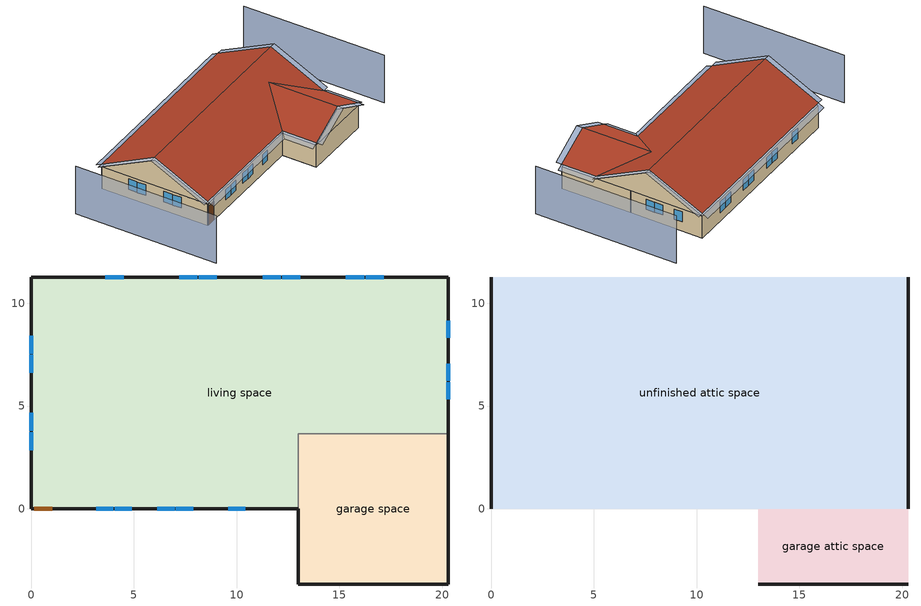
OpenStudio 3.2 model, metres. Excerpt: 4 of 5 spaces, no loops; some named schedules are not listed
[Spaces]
garage space
 floor foundation (FloorFndGrndUnfinSlab): 12.98,-3.66 12.98,3.66 20.3,3.66 20.3,-3.66 z0
 wall outside (WallExtUninsUnfin): 12.98,0 12.98,-3.66 20.3,-3.66 20.3,3.66 z0:2.44
 wall to living space (WallIntFinInsUnfin Reversed): 20.3,3.66 12.98,3.66 12.98,0 z0:2.44
living space
 floor foundation (FloorFndGrndFinSlab): 0,0 0,11.28 20.3,11.28 20.3,3.66 12.98,3.66 12.98,0 z0
 wall outside (WallExtInsFin): 20.3,3.66 20.3,11.28 0,11.28 0,0 0.13,0 1.05,0 12.98,0 z0:2.44
 window (WindowConstruction): 3.16,0 4,0 / 4.06,0 4.91,0 / 6.14,0 6.99,0 / 7.05,0 7.89,0 / 9.58,0 10.42,0 z1.01:2.13; 17.16,11.28 16.27,11.28 / 16.21,11.28 15.32,11.28 / 13.1,11.28 12.21,11.28 / 12.15,11.28 11.26,11.28 / 9.04,11.28 8.15,11.28 / 8.09,11.28 7.2,11.28 / 4.51,11.28 3.61,11.28 z0.94:2.13; 0,8.43 0,7.55 / 0,7.49 0,6.61 / 0,4.67 0,3.79 / 0,3.73 0,2.85 z0.96:2.13; 20.3,5.33 20.3,6.17 / 20.3,6.23 20.3,7.06 / 20.3,8.32 20.3,9.15 z1.02:2.13
 door (Door): 0.15,0 1.02,0 z0:2.13
unfinished attic space
 floor to garage space (FloorUnfinUninsUnfin): 20.3,3.66 20.3,0 12.98,0 12.98,3.66 z2.44
 floor to living space (FloorFinInsUnfinAttic): 20.3,11.28 20.3,3.66 12.98,3.66 12.98,0 0,0 0,11.28 z2.44
 wall outside (WallExtUninsUnfin): 0,5.64,5.26 0,11.28,2.44 0,0,2.44; 20.3,5.64,5.26 20.3,0,2.44 20.3,11.28,2.44
 roof outside (RoofUnfinInsExt): 0,5.64,5.56 20.3,5.64,5.56 20.3,11.28,2.74 0,11.28,2.74; 0,5.64,5.56 0,0,2.74 12.98,0,2.74 16.64,3.66,4.57 20.3,0,2.74 20.3,5.64,5.56
garage attic space
 floor to garage space (FloorUnfinUninsUnfin): 12.98,-3.66 12.98,0 20.3,0 20.3,-3.66 z2.44
 wall outside (WallExtUninsUnfin): 12.98,-3.66,2.44 20.3,-3.66,2.44 16.64,-3.66,4.27
 roof outside (RoofUnfinUninsExt 1): 12.98,0,2.74 12.98,-3.66,2.74 16.64,-3.66,4.57 16.64,3.66,4.57; 20.3,0,2.74 16.64,3.66,4.57 16.64,-3.66,4.57 20.3,-3.66,2.74
shading: -4.57,11.28 -4.57,-3.66 / 24.87,-3.66 24.87,11.28 z0:5.26; 20.3,6.23 20.3,7.06 / 20.3,5.33 20.3,6.17 / 20.3,8.32 20.3,9.15 z1.02:2.13; 9.58,0 10.42,0 / 3.16,0 4,0 / 7.05,0 7.89,0 / 4.06,0 4.91,0 / 6.14,0 6.99,0 z1.01:2.13; 12.15,11.28 11.26,11.28 / 16.21,11.28 15.32,11.28 / 17.16,11.28 16.27,11.28 / 9.04,11.28 8.15,11.28 / 8.09,11.28 7.2,11.28 / 4.51,11.28 3.61,11.28 / 13.1,11.28 12.21,11.28 z0.94:2.13; 0,7.49 0,6.61 / 0,3.73 0,2.85 / 0,4.67 0,3.79 / 0,8.43 0,7.55 z0.96:2.13; -0.61,5.64,5.56 -0.61,0,2.74 0,0,2.74 0,5.64,5.56; 0,-0.61,2.44 12.98,-0.61,2.44 12.98,0,2.74 0,0,2.74; 20.91,0,2.74 20.91,5.64,5.56 20.3,5.64,5.56 20.3,0,2.74; 20.91,-3.66,2.44 20.91,0,2.44 20.3,0,2.74 20.3,-3.66,2.74; 16.64,-4.27,4.57 20.3,-4.27,2.74 20.3,-3.66,2.74 16.64,-3.66,4.57; 12.37,0,2.44 12.37,-3.66,2.44 12.98,-3.66,2.74 12.98,0,2.74; 12.98,-4.27,2.74 16.64,-4.27,4.57 16.64,-3.66,4.57 12.98,-3.66,2.74; -0.61,11.28,2.74 -0.61,5.64,5.56 0,5.64,5.56 0,11.28,2.74; 20.91,5.64,5.56 20.91,11.28,2.74 20.3,11.28,2.74 20.3,5.64,5.56; 20.3,11.89,2.44 0,11.89,2.44 0,11.28,2.74 20.3,11.28,2.74
[Building]
Building 1: North Axis {deg}=90; Standards Number of Stories=1; Standards Number of Above Ground Stories=1; Standards Building Type=singlefamilydetached; Standards Number of Living Units=1
[Site]
Burlington International Ap_VT_USA: Latitude {deg}=44.47; Longitude {deg}=-73.15; Time Zone {hr}=-5; Elevation {m}=101; Terrain=Suburbs
[ClimateZones]
Climate Zone Institution Name 1=Building America; Climate Zone Document Year 1=0; Climate Zone Value 1=Cold
[Site:WaterMainsTemperature]
Calculation Method=Correlation; Annual Average Outdoor Air Temperature {C}=7.86614; Maximum Difference In Monthly Average Outdoor Air Temperatures {deltaC}=28.2745
[Site:GroundTemperature:Deep]
7.86614, 7.86614, 7.86614, 7.86614, 7.86614, 7.86614, 7.86614, 7.86614, 7.86614, 7.86614, 7.86614, 7.86614
[Material] Roughness=Rough
Name | Thickness {m} | Conductivity {W/m-K} | Density {kg/m3} | Specific Heat {J/kg-K} | Thermal Absorptance | Solar Absorptance | Visible Absorptance
Drywall 0.5 in. | 0.0127 | 0.160291 | 801 | 837.4 | 0.9 | 0.5 | 0.1
FloorUATrussandIns | 0.0889 | 0.0555643 | 50.7834 | 1165.1 | 0.9 | 0.5 | 0.9
FloorUAAdditionalCeilingIns | 0.266954 | 0.0531827 | 16.02 | 1046.75
Asphalt Shingles, Medium | 0.009525 | 0.162714 | 1121.4 | 1465.45 | 0.91 | 0.85 | 0.85
RoofSheathing | 0.01905 | 0.115458 | 512.64 | 1214.23 | 0.82 | 0.3 | 0.3
RoofUARoofIns | 0.18415 | 8.02398 | 37.0049 | 1207.88 | 0.91 | 0.85 | 0.91
RoofStudAndAirRoof | 0.0889 | 4.72679 | 37.0049 | 1207.88 | 0.91 | 0.85 | 0.91
Wood, Medium/Dark | 0.0254 | 0.102417 | 544.68 | 1172.36 | 0.92 | 0.75 | 0.75
WallSheathing | 0.0127 | 0.115458 | 512.64 | 1214.23 | 0.82 | 0.3 | 0.3
WallStudAndCavity | 0.0889 | 0.329206 | 129.063 | 1212.76 | 0.92 | 0.75 | 0.92
WallStudAndCavity 1 | 0.0889 | 0.346661 | 129.063 | 1212.76 | 0.82 | 0.3 | 0.82
WallStudAndCavity 2 | 0.0889 | 0.384544 | 83.0341 | 1211.67 | 0.92 | 0.75 | 0.92
WallStudAndCavity 3 | 0.0889 | 0.397942 | 83.0341 | 1211.67 | 0.82 | 0.3 | 0.3
res furniture material garage space | 0.1524 | 0.115458 | 640.8 | 1214.23 | 0.9 | 0.6 | 0.1
FootingMaterial; FootingMaterial 1 | 0.2032 | 1.803125 | 2242.8 | 837.4 | 0.9
Concrete 4.0 in. | 0.1016 | 1.803125 | 2242.8 | 837.4 | 0.9
Floor Covering | 0.0127 | 0.0433444 | 54.468 | 1339.84 | 0.9 | 0.9
FloorFinStudAndAirFloor | 0.1397 | 0.606274 | 67.691 | 1210.98 | 0.82 | 0.3 | 0.3
DoorMaterial | 0.04445 | 0.0612267 | 512.64 | 1214.23 | 0.82 | 0.3 | 0.3
[Construction]
FloorFinInsUnfinAttic: Drywall 0.5 in., FloorUATrussandIns, FloorUAAdditionalCeilingIns
RoofUnfinInsExt: Asphalt Shingles, Medium, RoofSheathing, RoofUARoofIns
RoofUnfinUninsExt 1: Asphalt Shingles, Medium, RoofSheathing, RoofStudAndAirRoof
WallExtInsFin: Wood, Medium/Dark, WallSheathing, WallStudAndCavity, Drywall 0.5 in.
WallIntFinInsUnfin Reversed: WallStudAndCavity 1, WallSheathing
WallExtUninsUnfin: Wood, Medium/Dark, WallSheathing, WallStudAndCavity 2
WallIntFinUninsFin: WallStudAndCavity 3, Drywall 0.5 in.
res furniture construction garage space; res furniture construction living space: res furniture material garage space
FootingConstruction: FootingMaterial
FloorFndGrndFinSlab: Concrete 4.0 in., Floor Covering
FootingConstruction 1: FootingMaterial 1
FloorFndGrndUnfinSlab: Concrete 4.0 in.
FloorUnfinUninsUnfin: FloorFinStudAndAirFloor, RoofSheathing
WindowConstruction: WindowMaterial
Door: DoorMaterial
[WindowMaterial:SimpleGlazingSystem]
WindowMaterial: U-Factor {W/m2-K}=4.76952; Solar Heat Gain Coefficient=0.63
[ThermalZone] Use Ideal Air Loads=No
living zone: Thermostat=living zone temperature setpoint
garage zone; unfinished attic zone: 
res ds res fur oil asys ret air zone: Volume {m3}=0.25
[Sizing:Zone] Zone Cooling Design Supply Air Temperature Input Method=SupplyAirTemperature; Zone Cooling Design Supply Air Temperature {C}=14; Zone Cooling Design Supply Air Temperature Difference {deltaC}=11.11; Zone Heating Design Supply Air Temperature Input Method=SupplyAirTemperature; Zone Heating Design Supply Air Temperature {C}=40; Zone Heating Design Supply Air Temperature Difference {deltaC}=11.11; Zone Cooling Design Supply Air Humidity Ratio {kg-H2O/kg-air}=0.0085; Zone Heating Design Supply Air Humidity Ratio {kg-H2O/kg-air}=0.008; Cooling Design Air Flow Method=DesignDay; Heating Design Air Flow Method=DesignDay; Account for Dedicated Outdoor Air System=No; Dedicated Outdoor Air System Control Strategy=NeutralSupplyAir; Dedicated Outdoor Air Low Setpoint Temperature for Design {C}=autosize; Dedicated Outdoor Air High Setpoint Temperature for Design {C}=autosize
garage zone; unfinished attic zone; res ds res fur oil asys ret air zone
[Space]
Name | Space Type | Thermal Zone | Building Unit
garage space | Space Type 1 | garage zone
living space | Space Type 2 | living zone | unit 1
unfinished attic space | Space Type 3 | unfinished attic zone
garage attic space | Space Type 4 | garage zone
res ds res fur oil asys ret air space |  | res ds res fur oil asys ret air zone
[SpaceType]
Name | Standards Space Type
Space Type 1 | garage
Space Type 2 | living
Space Type 3 | unfinished attic
Space Type 4 | garage attic
[BuildingUnit]
unit 1: Building Unit Type=Residential
[External:File]
schedules.csv: File=schedules.csv
[People:Definition]
res occupants|living space: Number of People Calculation Method=People; Number of People {people}=1; Fraction Radiant=0.319734; Sensible Heat Fraction=0.573; Carbon Dioxide Generation Rate {m3/s-W}=0; Enable ASHRAE 55 Comfort Warnings=No; Mean Radiant Temperature Calculation Type=ZoneAveraged
[People]
res occupants|living space: People Definition=res occupants|living space; Space or SpaceType=living space; Number of People Schedule=occupants; Activity Level Schedule=res occupants activity schedule; Multiplier=1
[InternalMass:Definition] Design Level Calculation Method=SurfaceArea
Name | Construction | Surface Area {m2}
living space Partition | WallIntFinUninsFin | 202.157
res furniture mass garage space | res furniture construction garage space | 5.35122
res furniture mass living space | res furniture construction living space | 80.8628
[InternalMass] Multiplier=1
Name | Internal Mass Definition | Space or SpaceType
living space Partition | living space Partition | living space
res furniture mass garage space | res furniture mass garage space | garage space
res furniture mass living space | res furniture mass living space | living space
[Foundation:Kiva] Wall Height Above Grade {m}=0.2032; Wall Depth Below Slab {m}=0.2032
Name | Footing Wall Construction
Foundation Kiva 1 | FootingConstruction
Foundation Kiva 2 | FootingConstruction 1
[Foundation:Kiva:Settings]
Soil Conductivity {W/m-K}=1.731; Soil Density {kg/m3}=1842.3; Soil Specific Heat {J/kg-K}=418.7; Ground Solar Absorptivity=0.9; Ground Thermal Absorptivity=0.9; Ground Surface Roughness {m}=0.03; Far-Field Width {m}=40; Deep-Ground Boundary Condition=ZeroFlux; Deep-Ground Depth {m}=40; Minimum Cell Dimension {m}=0.02; Maximum Cell Growth Coefficient=1.5; Simulation Timestep=Hourly
[SurfaceProperty:ExposedFoundationPerimeter] Exposed Perimeter Calculation Method=TotalExposedPerimeter
Name | Total Exposed Perimeter {m}
Surface 7 | 52.1792
Surface 1 | 18.288
[WaterUse:Equipment:Definition]
Name | Peak Flow Rate {m3/s} | Target Temperature Schedule
res shower | 0.000104443 | fixtures temperature schedule
res sink | 5.57625e-05 | fixtures temperature schedule
res bath | 0.000348299 | fixtures temperature schedule
res shower dist; res sink dist; res bath dist | 0 | fixtures temperature schedule
res cw | 5.40889e-06 | res cw temperature schedule
res dw | 1.12705e-05 | res dw temperature schedule
[WaterUse:Equipment] Space=living space
Name | Water Use Equipment Definition | Flow Rate Fraction Schedule
res shower | res shower | showers
res sink | res sink | sinks
res bath | res bath | baths
res shower dist | res shower dist | showers
res sink dist | res sink dist | sinks
res bath dist | res bath dist | baths
res cw | res cw | clothes_washer
res dw | res dw | dishwasher
[OtherEquipment:Definition] Design Level Calculation Method=EquipmentLevel
Name | Design Level {W} | Fraction Latent | Fraction Radiant | Fraction Lost
res shower | 3002.61 | 0.486891 | 0 | 0
res sink | 559.57 | 0.311263 | 0 | 0
res bath | 5132.09 | 0 | 0 | 0
res hot water distribution | 4121.26 | 0 | 0 | 0
res ds res fur oil asys SupSLkToLvEq; res ds res fur oil asys SupLatLkToLvEq; res ds res fur oil asys SupDCnToLvEq; res ds res fur oil asys SupDCnToAhEq; res ds res fur oil asys RetDCnToPlEq; res ds res fur oil asys RetDCnToAhEquip; res ds res fur oil asys SupSLkToAhEq; res ds res fur oil asys SupLatLkToAhEq; res ds res fur oil asys RetSLkEq; res ds res fur oil asys RetLatLkEq | 0
[OtherEquipment]
Name | Other Equipment Definition | Space or SpaceType | Schedule | Fuel Type
res shower | res shower | living space | showers
res sink | res sink | living space | sinks
res bath | res bath | living space | baths
res hot water distribution | res hot water distribution | living space | showers
res ds res fur oil asys SupSLkToLvEq | res ds res fur oil asys SupSLkToLvEq | living space | Always On Discrete | None
res ds res fur oil asys SupLatLkToLvEq | res ds res fur oil asys SupLatLkToLvEq | living space | Always On Discrete | None
res ds res fur oil asys SupDCnToLvEq | res ds res fur oil asys SupDCnToLvEq | living space | Always On Discrete | None
res ds res fur oil asys SupDCnToAhEq | res ds res fur oil asys SupDCnToAhEq | unfinished attic space | Always On Discrete | None
res ds res fur oil asys RetDCnToPlEq | res ds res fur oil asys RetDCnToPlEq | res ds res fur oil asys ret air space | Always On Discrete | None
res ds res fur oil asys RetDCnToAhEquip | res ds res fur oil asys RetDCnToAhEquip | unfinished attic space | Always On Discrete | None
res ds res fur oil asys SupSLkToAhEq | res ds res fur oil asys SupSLkToAhEq | unfinished attic space | Always On Discrete | None
res ds res fur oil asys SupLatLkToAhEq | res ds res fur oil asys SupLatLkToAhEq | unfinished attic space | Always On Discrete | None
res ds res fur oil asys RetSLkEq | res ds res fur oil asys RetSLkEq | res ds res fur oil asys ret air space | Always On Discrete | None
res ds res fur oil asys RetLatLkEq | res ds res fur oil asys RetLatLkEq | res ds res fur oil asys ret air space | Always On Discrete | None
[EnergyManagementSystem:Sensor]
Name | Output Variable or Output Meter Index Key | Output Variable or Output Meter
res_shower_vol | res shower | Water Use Equipment Hot Water Volume
res_shower_mixsp | fixtures temperature schedule | Schedule Value
res_nv_pb_s |  | Site Outdoor Air Barometric Pressure
res_af_vw_s |  | Site Wind Speed
res_nv_wt_s |  | Site Outdoor Air Humidity Ratio
res_nv_1_nva_s | res nv_1 avail schedule | Schedule Value
res_nv_1_sp_s | res nv_1 temp schedule | Schedule Value
res_ds_res_fur_oil_asys_ah_mfr_s | Node 18 | System Node Mass Flow Rate
res_ds_res_fur_oil_asys_ah_vfr_s | Node 18 | System Node Current Density Volume Flow Rate
res_ds_res_fur_oil_asys_ah_tt_s | Node 18 | System Node Temperature
res_ds_res_fur_oil_asys_ra_t_s | Node 21 | System Node Temperature
res_ds_res_fur_oil_asys_ah_wt_s | Node 18 | System Node Humidity Ratio
res_ds_res_fur_oil_asys_ra_w_s | Node 21 | System Node Humidity Ratio
res_ds_res_fur_oil_asys_ah_t_s | unfinished attic zone | Zone Air Temperature
res_ds_res_fur_oil_asys_ah_w_s | unfinished attic zone | Zone Mean Air Humidity Ratio
res_infil_1_range_sch_s | res mv_1 range exhaust schedule | Schedule Value
res_infil_1_bath_sch_s | res mv_1 bath exhaust schedule | Schedule Value
res_infil_1_dryer_sch_s | clothes_dryer_exhaust | Schedule Value
res_infil_1_wh_sch_s | Always On Discrete | Schedule Value
[EnergyManagementSystem:Program]
res_shower_sag: If res_shower_vol > 0; Set ShowerTime=SystemTimeStep; Else; Set ShowerTime=0; EndIf; If (res_shower_vol > 0) && (res_shower_mixsp > res_shower_tout); Set ShowerSag=SystemTimeStep; Set ShowerE=res_shower_vol*4141170*(res_shower_mixsp-res_shower_tout); Else; Set ShowerSag=0; Set ShowerE=0; EndIf
res_nv_1_program: Set Tdiff = res_af_1_tin_s-res_af_1_tt_s; Set dT = (@Abs Tdiff); Set pt = (@RhFnTdbWPb res_af_1_tt_s res_nv_wt_s res_nv_pb_s); Set NVA = 7557.685045529044; Set Cs = 8.963020389461627e-05; Set Cw = 6.158219665777789e-05; Set MNV = 2.7385536970751896; Set MHR = 0.0115; Set MRH = 0.7; Set temp1 = (res_nv_1_nva_s*NVA); Set SGNV = temp1*((((Cs*dT)+(Cw*(res_af_vw_s^2)))^0.5)/1000); If (res_nv_wt_s<MHR) && (pt<MRH) && (res_af_1_tin_s>res_nv_1_sp_s); Set temp2 = (res_af_1_tin_s-res_nv_1_sp_s); Set NVadj1 = temp2/(res_af_1_tin_s-res_af_1_tt_s); Set NVadj2 = (@Min NVadj1 1); Set NVadj3 = (@Max NVadj2 0); Set NVadj = SGNV*NVadj3; Set res_nv_1_flow_act = (@Min NVadj MNV); Else; Set res_nv_1_flow_act = 0; EndIf
res_ds_res_fur_oil_asys_program: Set res_ds_res_fur_oil_asys_AhMfr = res_ds_res_fur_oil_asys_ah_mfr_s; Set res_ds_res_fur_oil_asys_FanRtf = res_ds_res_fur_oil_asys_fan_rtf_s; Set res_ds_res_fur_oil_asys_AhVfr = res_ds_res_fur_oil_asys_ah_vfr_s; Set res_ds_res_fur_oil_asys_AhTt = res_ds_res_fur_oil_asys_ah_tt_s; Set res_ds_res_fur_oil_asys_AhWt = res_ds_res_fur_oil_asys_ah_wt_s; Set res_ds_res_fur_oil_asys_RaT = res_ds_res_fur_oil_asys_ra_t_s; Set res_ds_res_fur_oil_asys_RaW = res_ds_res_fur_oil_asys_ra_w_s; Set res_ds_res_fur_oil_asys_AhT = res_ds_res_fur_oil_asys_ah_t_s; Set res_ds_res_fur_oil_asys_AhW = res_ds_res_fur_oil_asys_ah_w_s; Run res_ds_res_fur_oil_asys_lk_subrout; Set res_ds_res_fur_oil_asys_SupSLkToLvEq_act = res_ds_res_fur_oil_asys_SupSLkToLv; Set res_ds_res_fur_oil_asys_SupLatLkToLvEq_act = res_ds_res_fur_oil_asys_SupLatLkToLv; Set res_ds_res_fur_oil_asys_SupDCnToLvEq_act = res_ds_res_fur_oil_asys_SupDCnToLv; Set res_ds_res_fur_oil_asys_SupDCnToAhEq_act = res_ds_res_fur_oil_asys_SupDCnToAh; Set res_ds_res_fur_oil_asys_SupSLkToAhEq_act = res_ds_res_fur_oil_asys_SupSLkToAh; Set res_ds_res_fur_oil_asys_SupLatLkToAhEq_act = res_ds_res_fur_oil_asys_SupLatLkToAh; Set res_ds_res_fur_oil_asys_RetSLkEq_act = res_ds_res_fur_oil_asys_RetSLk; Set res_ds_res_fur_oil_asys_RetLatLkEq_act = res_ds_res_fur_oil_asys_RetLatLk; Set res_ds_res_fur_oil_asys_RetDCnToPlEq_act = res_ds_res_fur_oil_asys_RetDCnToPl; Set res_ds_res_fur_oil_asys_RetDCnToAhEquip_act = res_ds_res_fur_oil_asys_RetDCnToAh; Set res_ds_res_fur_oil_asys_AhToLivMix_act = res_ds_res_fur_oil_asys_AhToLiv; Set res_ds_res_fur_oil_asys_LivToAhMix_act = res_ds_res_fur_oil_asys_LivToAh
res_infil_1_program: Set p_m = 0.14; Set p_s = 0.22; Set s_m = 270; Set s_s = 370; Set z_m = 9.99744; Set z_s = 2.4384; Set f_t = (((s_m/z_m)^p_m)*((z_s/s_s)^p_s)); Set Tdiff = res_af_1_tin_s-res_af_1_tt_s; Set dT = @Abs Tdiff; Set c = 0.2121; Set Cs = 0.0788; Set Cw = 0.1505; Set n = 0.65; Set sft = (f_t*0.7000000000000001); Set temp1 = ((c*Cw)*((sft*res_af_vw_s)^(2*n)))^2; Set Qn = (((c*Cs*(dT^n))^2)+temp1)^0.5; Set Tdiff = res_af_1_tin_s-res_af_1_tt_s; Set QWHV = res_infil_1_wh_sch_s*0.0; Set Qrange = res_infil_1_range_sch_s*0.0472; Set Qdryer = res_infil_1_dryer_sch_s*0.0472; Set Qbath = res_infil_1_bath_sch_s*0.0472; Set QductsOut = 0; Set QductsIn = 0; Set QductsOut = QductsOut+res_ds_res_fur_oil_asys_lk_ret_fan_equiv; Set QductsIn = QductsIn+res_ds_res_fur_oil_asys_lk_sup_fan_equiv; Set Qout = Qrange+Qbath+Qdryer+QductsOut; Set Qin = QWHV+QductsIn; Set faneff_wh = 1; Set res_infil_1_house_fan_act = (QWHV*300)/faneff_wh*0; Set faneff_sp = 0.4719474432000001; Set res_infil_1_range_fan_act = (Qrange*300)/faneff_sp; Set res_infil_1_bath_fan_act = (Qbath*300)/faneff_sp; Set Qfan = (@Max Qout Qin); If Qfan > 0; Set Qavg = ((Qout + Qin) / 2.0); If ((@Abs (Qout - Qavg)) / Qavg) <= 0.1; Set phi = 1; Else; Set phi = (Qn / (Qn + Qfan)); EndIf; Set Qinf_adj = phi * Qn; Else; Set Qinf_adj = Qn; EndIf; Set res_infil_1_flow_act = Qfan + Qinf_adj
[EnergyManagementSystem:ProgramCallingManager]
res shower sag: EndOfSystemTimestepAfterHVACReporting; res_shower_sag
res af_1 program calling manager: BeginTimestepBeforePredictor; res_infil_1_program; res_nv_1_program
res ds res fur oil asys program calling manager: EndOfSystemTimestepAfterHVACReporting; res_ds_res_fur_oil_asys_program
[EnergyManagementSystem:OutputVariable] Type of Data in Variable=Summed; Update Frequency=SystemTimestep; EMS Program or Subroutine=res_shower_sag
Name | EMS Variable | Units
Unmet Shower Energy|unit 1 | ShowerE | J
Unmet Shower Time|unit 1 | ShowerSag | hr
Shower Draw Time|unit 1 | ShowerTime | hr
[ThermostatSetpoint:DualSetpoint]
living zone temperature setpoint: Heating Setpoint Temperature Schedule=res heating setpoint; Cooling Setpoint Temperature Schedule=res cooling setpoint
[ElectricEquipment:Definition] Design Level Calculation Method=EquipmentLevel
Name | Design Level {W} | Fraction Latent | Fraction Radiant | Fraction Lost
res ceil fan | 12.442 | 0 | 0.558 | 0
res refrig | 65.0889 | 0 | 0 | 0
res cw | 397.975 | 0 | 0.48 | 0.2
res cd electric | 5161.4 | 0.05 | 0.09 | 0.8
res dw | 536.968 | 0.15 | 0.36 | 0.25
res range electric | 1540.38 | 0.3 | 0.24 | 0.3
res misc plug loads|living space | 832.116 | 0.021 | 0.558 | 0.049
res extra refrig | 71.6774 | 0 | 0 | 0
res infil_1 house fan; res infil_1 range fan; res infil_1 bath fan | 0 | 0 | 0 | 1
[ElectricEquipment]
Name | Electric Equipment Definition | Space or SpaceType | Schedule
res ceil fan | res ceil fan | living space | ceiling_fan
res refrig | res refrig | living space | res refrig schedule
res cw | res cw | living space | clothes_washer_power
res cd electric | res cd electric | living space | clothes_dryer
res dw | res dw | living space | dishwasher_power
res range electric | res range electric | living space | cooking_range
res misc plug loads|living space | res misc plug loads|living space | living space | plug_loads
res extra refrig | res extra refrig | garage space | res extra refrig schedule
res infil_1 house fan | res infil_1 house fan | living space | Always On Discrete
res infil_1 range fan | res infil_1 range fan | living space | Always On Discrete
res infil_1 bath fan | res infil_1 bath fan | living space | Always On Discrete
[Lights:Definition] Design Level Calculation Method=LightingLevel; Fraction Radiant=0.6; Fraction Visible=0.2; Return Air Fraction=0
Name | Lighting Level {W}
res lighting interior living space | 325.385
res lighting garage garage space | 6.1129
[Lights] Fraction Replaceable=1
Name | Lights Definition | Space or SpaceType | Schedule
res lighting interior living space | res lighting interior living space | living space | lighting_interior
res lighting garage garage space | res lighting garage garage space | garage space | lighting_garage
[Exterior:Lights:Definition]
res lighting exterior: Design Level {W}=12.7637
[Exterior:Lights]
res lighting exterior: Exterior Lights Definition=res lighting exterior; Schedule=lighting_exterior
[SpaceInfiltration:EffectiveLeakageArea] Schedule=Always On Discrete
Name | Space or SpaceType | Effective Air Leakage Area {cm2} | Stack Coefficient | Wind Coefficient
res infil|garage attic space | garage attic space | 680.033 | 0.000242002 | 5.99869e-05
res infil|garage space | garage space | 680.033 | 0.000242002 | 5.99869e-05
res infil|unfinished attic space | unfinished attic space | 7622.81 | 0.000217109 | 3.69117e-05
[SpaceInfiltration:DesignFlowRate] Space or SpaceType=living space; Schedule=Always On Discrete; Design Flow Rate Calculation Method=Flow/Space; Design Flow Rate {m3/s}=0
res nv_1 flow; res infil_1 flow
[EnergyManagementSystem:Actuator]
Name | Actuated Component | Actuated Component Type | Actuated Component Control Type
res_nv_1_flow_act | res nv_1 flow | Zone Infiltration | Air Exchange Flow Rate
res_ds_res_fur_oil_asys_SupSLkToLvEq_act | res ds res fur oil asys SupSLkToLvEq | OtherEquipment | Power Level
res_ds_res_fur_oil_asys_SupLatLkToLvEq_act | res ds res fur oil asys SupLatLkToLvEq | OtherEquipment | Power Level
res_ds_res_fur_oil_asys_SupDCnToLvEq_act | res ds res fur oil asys SupDCnToLvEq | OtherEquipment | Power Level
res_ds_res_fur_oil_asys_SupDCnToAhEq_act | res ds res fur oil asys SupDCnToAhEq | OtherEquipment | Power Level
res_ds_res_fur_oil_asys_RetDCnToPlEq_act | res ds res fur oil asys RetDCnToPlEq | OtherEquipment | Power Level
res_ds_res_fur_oil_asys_RetDCnToAhEquip_act | res ds res fur oil asys RetDCnToAhEquip | OtherEquipment | Power Level
res_ds_res_fur_oil_asys_SupSLkToAhEq_act | res ds res fur oil asys SupSLkToAhEq | OtherEquipment | Power Level
res_ds_res_fur_oil_asys_SupLatLkToAhEq_act | res ds res fur oil asys SupLatLkToAhEq | OtherEquipment | Power Level
res_ds_res_fur_oil_asys_RetSLkEq_act | res ds res fur oil asys RetSLkEq | OtherEquipment | Power Level
res_ds_res_fur_oil_asys_RetLatLkEq_act | res ds res fur oil asys RetLatLkEq | OtherEquipment | Power Level
res_ds_res_fur_oil_asys_AhToLivMix_act | res ds res fur oil asys AhToLivMix | ZoneMixing | Air Exchange Flow Rate
res_ds_res_fur_oil_asys_LivToAhMix_act | res ds res fur oil asys LivToAhMix | ZoneMixing | Air Exchange Flow Rate
res_infil_1_house_fan_act | res infil_1 house fan | ElectricEquipment | Electricity Rate
res_infil_1_range_fan_act | res infil_1 range fan | ElectricEquipment | Electricity Rate
res_infil_1_bath_fan_act | res infil_1 bath fan | ElectricEquipment | Electricity Rate
res_infil_1_flow_act | res infil_1 flow | Zone Infiltration | Air Exchange Flow Rate
[AirLoopHVAC:ReturnPlenum]
res fur oil asys return plenum: ThermalZone=res ds res fur oil asys ret air zone
[ZoneMixing] Schedule=Always On Continuous; Design Flow Rate Calculation Method=Flow/Zone; Design Flow Rate {m3/s}=0
Name | Zone | Source Zone
res ds res fur oil asys AhToLivMix | living zone | unfinished attic zone
res ds res fur oil asys LivToAhMix | unfinished attic zone | living zone
[EnergyManagementSystem:Subroutine]
res_ds_res_fur_oil_asys_lk_subrout: Set f_sup = 0.19990009990009988; Set f_ret = 0.10009990009990012; Set f_OA = 0.09980019980019976; Set oafrate = f_OA * res_ds_res_fur_oil_asys_AhVfr; Set suplkfrate = f_sup * res_ds_res_fur_oil_asys_AhVfr; Set retlkfrate = f_ret * res_ds_res_fur_oil_asys_AhVfr; Set res_ds_res_fur_oil_asys_AhToLiv = (@Abs (suplkfrate-retlkfrate-oafrate)); Set res_ds_res_fur_oil_asys_LivToAh = 0; Set res_ds_res_fur_oil_asys_lk_sup_fan_equiv = 0; Set res_ds_res_fur_oil_asys_lk_ret_fan_equiv = oafrate; If res_ds_res_fur_oil_asys_AhMfr>0; Set h_SA=(@HFnTdbW res_ds_res_fur_oil_asys_AhTt res_ds_res_fur_oil_asys_AhWt); Set h_AHZ=(@HFnTdbW res_ds_res_fur_oil_asys_AhT res_ds_res_fur_oil_asys_AhW); Set h_RA=(@HFnTdbW res_ds_res_fur_oil_asys_RaT res_ds_res_fur_oil_asys_RaW); Set h_fg=(@HfgAirFnWTdb res_ds_res_fur_oil_asys_AhWt res_ds_res_fur_oil_asys_AhTt); Set SALkQtot=f_sup*res_ds_res_fur_oil_asys_AhMfr*(h_RA-h_SA); Set temp1=h_fg*(res_ds_res_fur_oil_asys_RaW-res_ds_res_fur_oil_asys_AhWt); Set res_ds_res_fur_oil_asys_SupLatLkToLv = f_sup*res_ds_res_fur_oil_asys_AhMfr*temp1; Set res_ds_res_fur_oil_asys_SupSLkToLv = SALkQtot-res_ds_res_fur_oil_asys_SupLatLkToLv; Set eTm=(res_ds_res_fur_oil_asys_FanRtf/(res_ds_res_fur_oil_asys_AhMfr*1006.0))*69.002; Set eTm=0-eTm; Set temp4=res_ds_res_fur_oil_asys_AhT; Set tsup=temp4+((res_ds_res_fur_oil_asys_AhTt-res_ds_res_fur_oil_asys_AhT)*(@Exp eTm)); Set temp5=tsup-res_ds_res_fur_oil_asys_AhTt; Set res_ds_res_fur_oil_asys_SupDCnToLv = res_ds_res_fur_oil_asys_AhMfr*1006.0*temp5; Set res_ds_res_fur_oil_asys_SupDCnToAh = 0-res_ds_res_fur_oil_asys_SupDCnToLv; Set eTm=(res_ds_res_fur_oil_asys_FanRtf/(res_ds_res_fur_oil_asys_AhMfr*1006.0))*11.809; Set eTm=0-eTm; Set temp6=res_ds_res_fur_oil_asys_AhT; Set tret=temp6+((res_ds_res_fur_oil_asys_RaT-res_ds_res_fur_oil_asys_AhT)*(@Exp eTm)); Set temp7=tret-res_ds_res_fur_oil_asys_RaT; Set res_ds_res_fur_oil_asys_RetDCnToPl=res_ds_res_fur_oil_asys_AhMfr*1006.0*temp7; Set res_ds_res_fur_oil_asys_RetDCnToAh=0-res_ds_res_fur_oil_asys_RetDCnToPl; Set res_ds_res_fur_oil_asys_RetLatLk=0; Set temp2=(res_ds_res_fur_oil_asys_AhT-res_ds_res_fur_oil_asys_RaT); Set res_ds_res_fur_oil_asys_RetSLk=f_ret*res_ds_res_fur_oil_asys_AhMfr*1006.0*temp2; Set QtLkToAHZn=f_sup*res_ds_res_fur_oil_asys_AhMfr*(h_SA-h_AHZ); Set temp3=(res_ds_res_fur_oil_asys_AhWt-res_ds_res_fur_oil_asys_AhW); Set res_ds_res_fur_oil_asys_SupLatLkToAh=f_sup*res_ds_res_fur_oil_asys_AhMfr*h_fg; Set res_ds_res_fur_oil_asys_SupLatLkToAh=res_ds_res_fur_oil_asys_SupLatLkToAh*temp3; Set res_ds_res_fur_oil_asys_SupSLkToAh=QtLkToAHZn-res_ds_res_fur_oil_asys_SupLatLkToAh; Else; Set res_ds_res_fur_oil_asys_SupLatLkToLv=0; Set res_ds_res_fur_oil_asys_SupSLkToLv=0; Set res_ds_res_fur_oil_asys_SupDCnToLv=0; Set res_ds_res_fur_oil_asys_SupDCnToAh=0; Set res_ds_res_fur_oil_asys_RetDCnToPl=0; Set res_ds_res_fur_oil_asys_RetDCnToAh=0; Set res_ds_res_fur_oil_asys_RetLatLk=0; Set res_ds_res_fur_oil_asys_RetSLk=0; Set res_ds_res_fur_oil_asys_SupLatLkToAh=0; Set res_ds_res_fur_oil_asys_SupSLkToAh=0; EndIf
[Schedule:File] External File=schedules.csv; Rows to Skip at Top=1; Number of Hours of Data=8760; Minutes per Item=15
Name | Column Number
occupants | 1
showers | 14
sinks | 15
baths | 13
ceiling_fan | 16
clothes_washer | 9
clothes_washer_power | 10
clothes_dryer | 11
dishwasher | 7
dishwasher_power | 8
cooking_range | 6
lighting_interior | 2
lighting_garage | 4
lighting_exterior | 3
plug_loads | 17
clothes_dryer_exhaust | 12
[Schedule:Constant]
Name | Value
res occupants activity schedule | 112.539
fixtures temperature schedule | 43.3333
Always On Discrete; Always On Continuous | 1
res cw temperature schedule; res dw temperature schedule | 52.666
[Schedule:Ruleset]
Name | Default Day Schedule | Summer Design Day Schedule | Winter Design Day Schedule
res heating setpoint | Schedule Day 6 | res heating setpoint summer design | res heating setpoint winter design
res cooling setpoint | Schedule Day 7 | res cooling setpoint summer design | res cooling setpoint winter design
res refrig schedule | Schedule Day 8 | res refrig schedule summer design | res refrig schedule winter design
res extra refrig schedule | Schedule Day 13 | res extra refrig schedule summer design | res extra refrig schedule winter design
res nv_1 temp schedule | Schedule Day 14
res nv_1 avail schedule | Schedule Day 15
res mv_1 range exhaust schedule | Schedule Day 18 | res mv_1 range exhaust schedule summer design | res mv_1 range exhaust schedule winter design
res mv_1 bath exhaust schedule | Schedule Day 19 | res mv_1 bath exhaust schedule summer design | res mv_1 bath exhaust schedule winter design
[Schedule:Day]
Schedule Day 6; Schedule Day 7; Schedule Day 8; res refrig schedule winter design; Schedule Day 13; res extra refrig schedule winter design; Schedule Day 14; Schedule Day 15; Schedule Day 18; res mv_1 range exhaust schedule winter design: 24, 0, 0
res heating setpoint allday1; res heating setpoint allday2; res heating setpoint allday3; res heating setpoint allday4; res heating setpoint allday5; res heating setpoint allday6; res heating setpoint allday7; res heating setpoint allday8; res heating setpoint allday9; res heating setpoint allday10; res heating setpoint allday11; res heating setpoint allday12; res cooling setpoint weekend1; res cooling setpoint weekend2; res cooling setpoint weekend3; res cooling setpoint weekend4; res cooling setpoint weekend5; res cooling setpoint weekend9; res cooling setpoint weekend10; res cooling setpoint weekend11; res cooling setpoint weekend12: 24, 0, 22.2222
res heating setpoint winter design; res cooling setpoint winter design: 24, 0, 21.1111
res heating setpoint summer design; res cooling setpoint summer design: 24, 0, 23.8889
res cooling setpoint weekday1; res cooling setpoint weekday2; res cooling setpoint weekday3; res cooling setpoint weekday4; res cooling setpoint weekday5; res cooling setpoint weekday9; res cooling setpoint weekday10; res cooling setpoint weekday11; res cooling setpoint weekday12: 4, 0, 22.2222, 12, 0, 25, 24, 0, 22.2222
res cooling setpoint weekday6; res cooling setpoint weekday7; res cooling setpoint weekday8: 1, 0, 22.2222, 2, 0, 22.2222, 3, 0, 22.2222, 4, 0, 22.2222, 5, 0, 25, 6, 0, 25, 7, 0, 25, 8, 0, 25, 9, 0, 25, 10, 0, 25, 11, 0, 25, 12, 0, 25, 13, 0, 22.2222, 14, 0, 22.2222, 15, 0, 22.2222, 16, 0, 22.2222, 17, 0, 22.2222, 18, 0, 22.2222, 19, 0, 22.2222, 20, 0, 22.2222, 21, 0, 22.2222, 22, 0, 22.2222, 23, 0, 22.2222, 24, 0, 22.2222
res cooling setpoint weekend6; res cooling setpoint weekend7; res cooling setpoint weekend8: 1, 0, 22.2222, 2, 0, 22.2222, 3, 0, 22.2222, 4, 0, 22.2222, 5, 0, 22.2222, 6, 0, 22.2222, 7, 0, 22.2222, 8, 0, 22.2222, 9, 0, 22.2222, 10, 0, 22.2222, 11, 0, 22.2222, 12, 0, 22.2222, 13, 0, 22.2222, 14, 0, 22.2222, 15, 0, 22.2222, 16, 0, 22.2222, 17, 0, 22.2222, 18, 0, 22.2222, 19, 0, 22.2222, 20, 0, 22.2222, 21, 0, 22.2222, 22, 0, 22.2222, 23, 0, 22.2222, 24, 0, 22.2222
res refrig schedule allday1; res refrig schedule allday12: 1, 0, 0.610949, 2, 0, 0.595675, 3, 0, 0.580401, 4, 0, 0.565128, 6, 0, 0.549854, 7, 0, 0.580401, 8, 0, 0.610949, 10, 0, 0.626223, 12, 0, 0.610949, 15, 0, 0.641496, 16, 0, 0.626223, 17, 0, 0.672044, 18, 0, 0.733139, 19, 0, 0.763686, 20, 0, 0.733139, 21, 0, 0.717865, 22, 0, 0.702591, 23, 0, 0.672044, 24, 0, 0.626223
res refrig schedule allday2: 1, 0, 0.609489, 2, 0, 0.594252, 3, 0, 0.579015, 4, 0, 0.563777, 6, 0, 0.54854, 7, 0, 0.579015, 8, 0, 0.609489, 10, 0, 0.624726, 12, 0, 0.609489, 15, 0, 0.639964, 16, 0, 0.624726, 17, 0, 0.670438, 18, 0, 0.731387, 19, 0, 0.761861, 20, 0, 0.731387, 21, 0, 0.71615, 22, 0, 0.700912, 23, 0, 0.670438, 24, 0, 0.624726
res refrig schedule allday3; res refrig schedule allday4; res refrig schedule allday5: 1, 0, 0.791241, 2, 0, 0.77146, 3, 0, 0.751679, 4, 0, 0.731898, 6, 0, 0.712117, 7, 0, 0.751679, 8, 0, 0.791241, 10, 0, 0.811022, 12, 0, 0.791241, 15, 0, 0.830803, 16, 0, 0.811022, 17, 0, 0.870365, 18, 0, 0.949489, 19, 0, 0.989051, 20, 0, 0.949489, 21, 0, 0.929708, 22, 0, 0.909927, 23, 0, 0.870365, 24, 0, 0.811022
res refrig schedule allday6; res refrig schedule allday7; res refrig schedule allday8; res refrig schedule allday9: 1, 0, 0.8, 2, 0, 0.78, 3, 0, 0.76, 4, 0, 0.74, 6, 0, 0.72, 7, 0, 0.76, 8, 0, 0.8, 10, 0, 0.82, 12, 0, 0.8, 15, 0, 0.84, 16, 0, 0.82, 17, 0, 0.88, 18, 0, 0.96, 19, 0, 1, 20, 0, 0.96, 21, 0, 0.94, 22, 0, 0.92, 23, 0, 0.88, 24, 0, 0.82
res refrig schedule allday10: 1, 0, 0.679562, 2, 0, 0.662573, 3, 0, 0.645584, 4, 0, 0.628595, 6, 0, 0.611606, 7, 0, 0.645584, 8, 0, 0.679562, 10, 0, 0.696551, 12, 0, 0.679562, 15, 0, 0.71354, 16, 0, 0.696551, 17, 0, 0.747518, 18, 0, 0.815474, 19, 0, 0.849453, 20, 0, 0.815474, 21, 0, 0.798485, 22, 0, 0.781496, 23, 0, 0.747518, 24, 0, 0.696551
res refrig schedule allday11: 1, 0, 0.675182, 2, 0, 0.658303, 3, 0, 0.641423, 4, 0, 0.624544, 6, 0, 0.607664, 7, 0, 0.641423, 8, 0, 0.675182, 10, 0, 0.692062, 12, 0, 0.675182, 15, 0, 0.708942, 16, 0, 0.692062, 17, 0, 0.742701, 18, 0, 0.810219, 19, 0, 0.843978, 20, 0, 0.810219, 21, 0, 0.793339, 22, 0, 0.77646, 23, 0, 0.742701, 24, 0, 0.692062
res refrig schedule summer design; res extra refrig schedule summer design; res mv_1 range exhaust schedule summer design: 24, 0, 1
res extra refrig schedule allday1: 1, 0, 0.610949, 2, 0, 0.595675, 3, 0, 0.580401, 4, 0, 0.565128, 6, 0, 0.549854, 7, 0, 0.580401, 8, 0, 0.610949, 10, 0, 0.626223, 12, 0, 0.610949, 15, 0, 0.641496, 16, 0, 0.626223, 17, 0, 0.672044, 18, 0, 0.733139, 19, 0, 0.763686, 20, 0, 0.733139, 21, 0, 0.717865, 22, 0, 0.702591, 23, 0, 0.672044, 24, 0, 0.687318
res extra refrig schedule allday2: 1, 0, 0.609489, 2, 0, 0.594252, 3, 0, 0.579015, 4, 0, 0.563777, 6, 0, 0.54854, 7, 0, 0.579015, 8, 0, 0.609489, 10, 0, 0.624726, 12, 0, 0.609489, 15, 0, 0.639964, 16, 0, 0.624726, 17, 0, 0.670438, 18, 0, 0.731387, 19, 0, 0.761861, 20, 0, 0.731387, 21, 0, 0.71615, 22, 0, 0.700912, 23, 0, 0.670438, 24, 0, 0.685675
res extra refrig schedule allday3; res extra refrig schedule allday4; res extra refrig schedule allday5: 1, 0, 0.791241, 2, 0, 0.77146, 3, 0, 0.751679, 4, 0, 0.731898, 6, 0, 0.712117, 7, 0, 0.751679, 8, 0, 0.791241, 10, 0, 0.811022, 12, 0, 0.791241, 15, 0, 0.830803, 16, 0, 0.811022, 17, 0, 0.870365, 18, 0, 0.949489, 19, 0, 0.989051, 20, 0, 0.949489, 21, 0, 0.929708, 22, 0, 0.909927, 23, 0, 0.870365, 24, 0, 0.890146
res extra refrig schedule allday6; res extra refrig schedule allday7; res extra refrig schedule allday8; res extra refrig schedule allday9: 1, 0, 0.8, 2, 0, 0.78, 3, 0, 0.76, 4, 0, 0.74, 6, 0, 0.72, 7, 0, 0.76, 8, 0, 0.8, 10, 0, 0.82, 12, 0, 0.8, 15, 0, 0.84, 16, 0, 0.82, 17, 0, 0.88, 18, 0, 0.96, 19, 0, 1, 20, 0, 0.96, 21, 0, 0.94, 22, 0, 0.92, 23, 0, 0.88, 24, 0, 0.9
res extra refrig schedule allday10: 1, 0, 0.679562, 2, 0, 0.662573, 3, 0, 0.645584, 4, 0, 0.628595, 6, 0, 0.611606, 7, 0, 0.645584, 8, 0, 0.679562, 10, 0, 0.696551, 12, 0, 0.679562, 15, 0, 0.71354, 16, 0, 0.696551, 17, 0, 0.747518, 18, 0, 0.815474, 19, 0, 0.849453, 20, 0, 0.815474, 21, 0, 0.798485, 22, 0, 0.781496, 23, 0, 0.747518, 24, 0, 0.764507
res extra refrig schedule allday11: 1, 0, 0.675182, 2, 0, 0.658303, 3, 0, 0.641423, 4, 0, 0.624544, 6, 0, 0.607664, 7, 0, 0.641423, 8, 0, 0.675182, 10, 0, 0.692062, 12, 0, 0.675182, 15, 0, 0.708942, 16, 0, 0.692062, 17, 0, 0.742701, 18, 0, 0.810219, 19, 0, 0.843978, 20, 0, 0.810219, 21, 0, 0.793339, 22, 0, 0.77646, 23, 0, 0.742701, 24, 0, 0.75958
res extra refrig schedule allday12: 1, 0, 0.613869, 2, 0, 0.598522, 3, 0, 0.583175, 4, 0, 0.567828, 6, 0, 0.552482, 7, 0, 0.583175, 8, 0, 0.613869, 10, 0, 0.629215, 12, 0, 0.613869, 15, 0, 0.644562, 16, 0, 0.629215, 17, 0, 0.675255, 18, 0, 0.736642, 19, 0, 0.767336, 20, 0, 0.736642, 21, 0, 0.721296, 22, 0, 0.705949, 23, 0, 0.675255, 24, 0, 0.690602
[Schedule:Rule] Date Specification Type=DateRange; Start Day=1
Name | Schedule Ruleset | Rule Order | Day Schedule | Apply Sunday | Apply Monday | Apply Tuesday | Apply Wednesday | Apply Thursday | Apply Friday | Apply Saturday | Start Month | End Month | End Day
res heating setpoint allday rule1 | res heating setpoint | 11 | res heating setpoint allday1 | Yes | Yes | Yes | Yes | Yes | Yes | Yes | 1 | 1 | 31
res heating setpoint allday rule2 | res heating setpoint | 10 | res heating setpoint allday2 | Yes | Yes | Yes | Yes | Yes | Yes | Yes | 2 | 2 | 28
res heating setpoint allday rule3 | res heating setpoint | 9 | res heating setpoint allday3 | Yes | Yes | Yes | Yes | Yes | Yes | Yes | 3 | 3 | 31
res heating setpoint allday rule4 | res heating setpoint | 8 | res heating setpoint allday4 | Yes | Yes | Yes | Yes | Yes | Yes | Yes | 4 | 4 | 30
res heating setpoint allday rule5 | res heating setpoint | 7 | res heating setpoint allday5 | Yes | Yes | Yes | Yes | Yes | Yes | Yes | 5 | 5 | 31
res heating setpoint allday rule6 | res heating setpoint | 6 | res heating setpoint allday6 | Yes | Yes | Yes | Yes | Yes | Yes | Yes | 6 | 6 | 30
res heating setpoint allday rule7 | res heating setpoint | 5 | res heating setpoint allday7 | Yes | Yes | Yes | Yes | Yes | Yes | Yes | 7 | 7 | 31
res heating setpoint allday rule8 | res heating setpoint | 4 | res heating setpoint allday8 | Yes | Yes | Yes | Yes | Yes | Yes | Yes | 8 | 8 | 31
res heating setpoint allday rule9 | res heating setpoint | 3 | res heating setpoint allday9 | Yes | Yes | Yes | Yes | Yes | Yes | Yes | 9 | 9 | 30
res heating setpoint allday rule10 | res heating setpoint | 2 | res heating setpoint allday10 | Yes | Yes | Yes | Yes | Yes | Yes | Yes | 10 | 10 | 31
res heating setpoint allday rule11 | res heating setpoint | 1 | res heating setpoint allday11 | Yes | Yes | Yes | Yes | Yes | Yes | Yes | 11 | 11 | 30
res heating setpoint allday rule12 | res heating setpoint | 0 | res heating setpoint allday12 | Yes | Yes | Yes | Yes | Yes | Yes | Yes | 12 | 12 | 31
res cooling setpoint weekday rule1 | res cooling setpoint | 23 | res cooling setpoint weekday1 |  | Yes | Yes | Yes | Yes | Yes |  | 1 | 1 | 31
res cooling setpoint weekend rule1 | res cooling setpoint | 22 | res cooling setpoint weekend1 | Yes |  |  |  |  |  | Yes | 1 | 1 | 31
res cooling setpoint weekday rule2 | res cooling setpoint | 21 | res cooling setpoint weekday2 |  | Yes | Yes | Yes | Yes | Yes |  | 2 | 2 | 28
res cooling setpoint weekend rule2 | res cooling setpoint | 20 | res cooling setpoint weekend2 | Yes |  |  |  |  |  | Yes | 2 | 2 | 28
res cooling setpoint weekday rule3 | res cooling setpoint | 19 | res cooling setpoint weekday3 |  | Yes | Yes | Yes | Yes | Yes |  | 3 | 3 | 31
res cooling setpoint weekend rule3 | res cooling setpoint | 18 | res cooling setpoint weekend3 | Yes |  |  |  |  |  | Yes | 3 | 3 | 31
res cooling setpoint weekday rule4 | res cooling setpoint | 17 | res cooling setpoint weekday4 |  | Yes | Yes | Yes | Yes | Yes |  | 4 | 4 | 30
res cooling setpoint weekend rule4 | res cooling setpoint | 16 | res cooling setpoint weekend4 | Yes |  |  |  |  |  | Yes | 4 | 4 | 30
res cooling setpoint weekday rule5 | res cooling setpoint | 15 | res cooling setpoint weekday5 |  | Yes | Yes | Yes | Yes | Yes |  | 5 | 5 | 31
res cooling setpoint weekend rule5 | res cooling setpoint | 14 | res cooling setpoint weekend5 | Yes |  |  |  |  |  | Yes | 5 | 5 | 31
res cooling setpoint weekday rule6 | res cooling setpoint | 13 | res cooling setpoint weekday6 |  | Yes | Yes | Yes | Yes | Yes |  | 6 | 6 | 30
res cooling setpoint weekend rule6 | res cooling setpoint | 12 | res cooling setpoint weekend6 | Yes |  |  |  |  |  | Yes | 6 | 6 | 30
res cooling setpoint weekday rule7 | res cooling setpoint | 11 | res cooling setpoint weekday7 |  | Yes | Yes | Yes | Yes | Yes |  | 7 | 7 | 31
res cooling setpoint weekend rule7 | res cooling setpoint | 10 | res cooling setpoint weekend7 | Yes |  |  |  |  |  | Yes | 7 | 7 | 31
res cooling setpoint weekday rule8 | res cooling setpoint | 9 | res cooling setpoint weekday8 |  | Yes | Yes | Yes | Yes | Yes |  | 8 | 8 | 31
res cooling setpoint weekend rule8 | res cooling setpoint | 8 | res cooling setpoint weekend8 | Yes |  |  |  |  |  | Yes | 8 | 8 | 31
res cooling setpoint weekday rule9 | res cooling setpoint | 7 | res cooling setpoint weekday9 |  | Yes | Yes | Yes | Yes | Yes |  | 9 | 9 | 30
res cooling setpoint weekend rule9 | res cooling setpoint | 6 | res cooling setpoint weekend9 | Yes |  |  |  |  |  | Yes | 9 | 9 | 30
res cooling setpoint weekday rule10 | res cooling setpoint | 5 | res cooling setpoint weekday10 |  | Yes | Yes | Yes | Yes | Yes |  | 10 | 10 | 31
res cooling setpoint weekend rule10 | res cooling setpoint | 4 | res cooling setpoint weekend10 | Yes |  |  |  |  |  | Yes | 10 | 10 | 31
res cooling setpoint weekday rule11 | res cooling setpoint | 3 | res cooling setpoint weekday11 |  | Yes | Yes | Yes | Yes | Yes |  | 11 | 11 | 30
res cooling setpoint weekend rule11 | res cooling setpoint | 2 | res cooling setpoint weekend11 | Yes |  |  |  |  |  | Yes | 11 | 11 | 30
res cooling setpoint weekday rule12 | res cooling setpoint | 1 | res cooling setpoint weekday12 |  | Yes | Yes | Yes | Yes | Yes |  | 12 | 12 | 31
res cooling setpoint weekend rule12 | res cooling setpoint | 0 | res cooling setpoint weekend12 | Yes |  |  |  |  |  | Yes | 12 | 12 | 31
res refrig schedule allday rule1 | res refrig schedule | 11 | res refrig schedule allday1 | Yes | Yes | Yes | Yes | Yes | Yes | Yes | 1 | 1 | 31
res refrig schedule allday rule2 | res refrig schedule | 10 | res refrig schedule allday2 | Yes | Yes | Yes | Yes | Yes | Yes | Yes | 2 | 2 | 28
res refrig schedule allday rule3 | res refrig schedule | 9 | res refrig schedule allday3 | Yes | Yes | Yes | Yes | Yes | Yes | Yes | 3 | 3 | 31
res refrig schedule allday rule4 | res refrig schedule | 8 | res refrig schedule allday4 | Yes | Yes | Yes | Yes | Yes | Yes | Yes | 4 | 4 | 30
res refrig schedule allday rule5 | res refrig schedule | 7 | res refrig schedule allday5 | Yes | Yes | Yes | Yes | Yes | Yes | Yes | 5 | 5 | 31
res refrig schedule allday rule6 | res refrig schedule | 6 | res refrig schedule allday6 | Yes | Yes | Yes | Yes | Yes | Yes | Yes | 6 | 6 | 30
res refrig schedule allday rule7 | res refrig schedule | 5 | res refrig schedule allday7 | Yes | Yes | Yes | Yes | Yes | Yes | Yes | 7 | 7 | 31
res refrig schedule allday rule8 | res refrig schedule | 4 | res refrig schedule allday8 | Yes | Yes | Yes | Yes | Yes | Yes | Yes | 8 | 8 | 31
res refrig schedule allday rule9 | res refrig schedule | 3 | res refrig schedule allday9 | Yes | Yes | Yes | Yes | Yes | Yes | Yes | 9 | 9 | 30
res refrig schedule allday rule10 | res refrig schedule | 2 | res refrig schedule allday10 | Yes | Yes | Yes | Yes | Yes | Yes | Yes | 10 | 10 | 31
res refrig schedule allday rule11 | res refrig schedule | 1 | res refrig schedule allday11 | Yes | Yes | Yes | Yes | Yes | Yes | Yes | 11 | 11 | 30
res refrig schedule allday rule12 | res refrig schedule | 0 | res refrig schedule allday12 | Yes | Yes | Yes | Yes | Yes | Yes | Yes | 12 | 12 | 31
res extra refrig schedule allday rule1 | res extra refrig schedule | 11 | res extra refrig schedule allday1 | Yes | Yes | Yes | Yes | Yes | Yes | Yes | 1 | 1 | 31
res extra refrig schedule allday rule2 | res extra refrig schedule | 10 | res extra refrig schedule allday2 | Yes | Yes | Yes | Yes | Yes | Yes | Yes | 2 | 2 | 28
res extra refrig schedule allday rule3 | res extra refrig schedule | 9 | res extra refrig schedule allday3 | Yes | Yes | Yes | Yes | Yes | Yes | Yes | 3 | 3 | 31
res extra refrig schedule allday rule4 | res extra refrig schedule | 8 | res extra refrig schedule allday4 | Yes | Yes | Yes | Yes | Yes | Yes | Yes | 4 | 4 | 30
res extra refrig schedule allday rule5 | res extra refrig schedule | 7 | res extra refrig schedule allday5 | Yes | Yes | Yes | Yes | Yes | Yes | Yes | 5 | 5 | 31
res extra refrig schedule allday rule6 | res extra refrig schedule | 6 | res extra refrig schedule allday6 | Yes | Yes | Yes | Yes | Yes | Yes | Yes | 6 | 6 | 30
res extra refrig schedule allday rule7 | res extra refrig schedule | 5 | res extra refrig schedule allday7 | Yes | Yes | Yes | Yes | Yes | Yes | Yes | 7 | 7 | 31
res extra refrig schedule allday rule8 | res extra refrig schedule | 4 | res extra refrig schedule allday8 | Yes | Yes | Yes | Yes | Yes | Yes | Yes | 8 | 8 | 31
res extra refrig schedule allday rule9 | res extra refrig schedule | 3 | res extra refrig schedule allday9 | Yes | Yes | Yes | Yes | Yes | Yes | Yes | 9 | 9 | 30
res extra refrig schedule allday rule10 | res extra refrig schedule | 2 | res extra refrig schedule allday10 | Yes | Yes | Yes | Yes | Yes | Yes | Yes | 10 | 10 | 31
res extra refrig schedule allday rule11 | res extra refrig schedule | 1 | res extra refrig schedule allday11 | Yes | Yes | Yes | Yes | Yes | Yes | Yes | 11 | 11 | 30
res extra refrig schedule allday rule12 | res extra refrig schedule | 0 | res extra refrig schedule allday12 | Yes | Yes | Yes | Yes | Yes | Yes | Yes | 12 | 12 | 31
res nv_1 temp schedule weekday rule1 | res nv_1 temp schedule | 18 | res nv_1 temp schedule weekday1 |  | Yes | Yes | Yes | Yes | Yes |  | 1 | 1 | 31
res nv_1 temp schedule weekend rule1 | res nv_1 temp schedule | 17 | res nv_1 temp schedule weekend1 | Yes |  |  |  |  |  | Yes | 1 | 1 | 31
res nv_1 temp schedule weekday rule2 | res nv_1 temp schedule | 16 | res nv_1 temp schedule weekday2 |  | Yes | Yes | Yes | Yes | Yes |  | 2 | 2 | 28
res nv_1 temp schedule weekend rule2 | res nv_1 temp schedule | 15 | res nv_1 temp schedule weekend2 | Yes |  |  |  |  |  | Yes | 2 | 2 | 28
res nv_1 temp schedule weekday rule3 | res nv_1 temp schedule | 14 | res nv_1 temp schedule weekday3 |  | Yes | Yes | Yes | Yes | Yes |  | 3 | 3 | 31
res nv_1 temp schedule weekend rule3 | res nv_1 temp schedule | 13 | res nv_1 temp schedule weekend3 | Yes |  |  |  |  |  | Yes | 3 | 3 | 31
res nv_1 temp schedule weekday rule4 | res nv_1 temp schedule | 12 | res nv_1 temp schedule weekday4 |  | Yes | Yes | Yes | Yes | Yes |  | 4 | 4 | 30
res nv_1 temp schedule weekend rule4 | res nv_1 temp schedule | 11 | res nv_1 temp schedule weekend4 | Yes |  |  |  |  |  | Yes | 4 | 4 | 30
res nv_1 temp schedule allday rule5 | res nv_1 temp schedule | 10 | res nv_1 temp schedule allday5 | Yes | Yes | Yes | Yes | Yes | Yes | Yes | 5 | 5 | 31
res nv_1 temp schedule allday rule6 | res nv_1 temp schedule | 9 | res nv_1 temp schedule allday6 | Yes | Yes | Yes | Yes | Yes | Yes | Yes | 6 | 6 | 30
res nv_1 temp schedule allday rule7 | res nv_1 temp schedule | 8 | res nv_1 temp schedule allday7 | Yes | Yes | Yes | Yes | Yes | Yes | Yes | 7 | 7 | 31
res nv_1 temp schedule allday rule8 | res nv_1 temp schedule | 7 | res nv_1 temp schedule allday8 | Yes | Yes | Yes | Yes | Yes | Yes | Yes | 8 | 8 | 31
res nv_1 temp schedule allday rule9 | res nv_1 temp schedule | 6 | res nv_1 temp schedule allday9 | Yes | Yes | Yes | Yes | Yes | Yes | Yes | 9 | 9 | 30
res nv_1 temp schedule weekday rule10 | res nv_1 temp schedule | 5 | res nv_1 temp schedule weekday10 |  | Yes | Yes | Yes | Yes | Yes |  | 10 | 10 | 31
res nv_1 temp schedule weekend rule10 | res nv_1 temp schedule | 4 | res nv_1 temp schedule weekend10 | Yes |  |  |  |  |  | Yes | 10 | 10 | 31
res nv_1 temp schedule weekday rule11 | res nv_1 temp schedule | 3 | res nv_1 temp schedule weekday11 |  | Yes | Yes | Yes | Yes | Yes |  | 11 | 11 | 30
res nv_1 temp schedule weekend rule11 | res nv_1 temp schedule | 2 | res nv_1 temp schedule weekend11 | Yes |  |  |  |  |  | Yes | 11 | 11 | 30
res nv_1 temp schedule weekday rule12 | res nv_1 temp schedule | 1 | res nv_1 temp schedule weekday12 |  | Yes | Yes | Yes | Yes | Yes |  | 12 | 12 | 31
res nv_1 temp schedule weekend rule12 | res nv_1 temp schedule | 0 | res nv_1 temp schedule weekend12 | Yes |  |  |  |  |  | Yes | 12 | 12 | 31
res nv_1 availability schedule allday ruleset1 on | res nv_1 avail schedule | 11 | res nv_1 availability schedule allday1 on |  | Yes |  | Yes |  | Yes |  | 1 | 1 | 31
res nv_1 availability schedule allday ruleset2 on | res nv_1 avail schedule | 10 | res nv_1 availability schedule allday1 on 1 |  | Yes |  | Yes |  | Yes |  | 2 | 2 | 28
res nv_1 availability schedule allday ruleset3 on | res nv_1 avail schedule | 9 | res nv_1 availability schedule allday1 on 2 |  | Yes |  | Yes |  | Yes |  | 3 | 3 | 31
res nv_1 availability schedule allday ruleset4 on | res nv_1 avail schedule | 8 | res nv_1 availability schedule allday1 on 3 |  | Yes |  | Yes |  | Yes |  | 4 | 4 | 30
res nv_1 availability schedule allday ruleset5 on | res nv_1 avail schedule | 7 | res nv_1 availability schedule allday1 on 4 |  | Yes |  | Yes |  | Yes |  | 5 | 5 | 31
res nv_1 availability schedule allday ruleset6 on | res nv_1 avail schedule | 6 | res nv_1 availability schedule allday1 on 5 |  | Yes |  | Yes |  | Yes |  | 6 | 6 | 30
res nv_1 availability schedule allday ruleset7 on | res nv_1 avail schedule | 5 | res nv_1 availability schedule allday1 on 6 |  | Yes |  | Yes |  | Yes |  | 7 | 7 | 31
res nv_1 availability schedule allday ruleset8 on | res nv_1 avail schedule | 4 | res nv_1 availability schedule allday1 on 7 |  | Yes |  | Yes |  | Yes |  | 8 | 8 | 31
res nv_1 availability schedule allday ruleset9 on | res nv_1 avail schedule | 3 | res nv_1 availability schedule allday1 on 8 |  | Yes |  | Yes |  | Yes |  | 9 | 9 | 30
res nv_1 availability schedule allday ruleset10 on | res nv_1 avail schedule | 2 | res nv_1 availability schedule allday1 on 9 |  | Yes |  | Yes |  | Yes |  | 10 | 10 | 31
res nv_1 availability schedule allday ruleset11 on | res nv_1 avail schedule | 1 | res nv_1 availability schedule allday1 on 10 |  | Yes |  | Yes |  | Yes |  | 11 | 11 | 30
res nv_1 availability schedule allday ruleset12 on | res nv_1 avail schedule | 0 | res nv_1 availability schedule allday1 on 11 |  | Yes |  | Yes |  | Yes |  | 12 | 12 | 31
res mv_1 range exhaust schedule allday rule1 | res mv_1 range exhaust schedule | 11 | res mv_1 range exhaust schedule allday1 | Yes | Yes | Yes | Yes | Yes | Yes | Yes | 1 | 1 | 31
res mv_1 range exhaust schedule allday rule2 | res mv_1 range exhaust schedule | 10 | res mv_1 range exhaust schedule allday2 | Yes | Yes | Yes | Yes | Yes | Yes | Yes | 2 | 2 | 28
res mv_1 range exhaust schedule allday rule3 | res mv_1 range exhaust schedule | 9 | res mv_1 range exhaust schedule allday3 | Yes | Yes | Yes | Yes | Yes | Yes | Yes | 3 | 3 | 31
res mv_1 range exhaust schedule allday rule4 | res mv_1 range exhaust schedule | 8 | res mv_1 range exhaust schedule allday4 | Yes | Yes | Yes | Yes | Yes | Yes | Yes | 4 | 4 | 30
res mv_1 range exhaust schedule allday rule5 | res mv_1 range exhaust schedule | 7 | res mv_1 range exhaust schedule allday5 | Yes | Yes | Yes | Yes | Yes | Yes | Yes | 5 | 5 | 31
res mv_1 range exhaust schedule allday rule6 | res mv_1 range exhaust schedule | 6 | res mv_1 range exhaust schedule allday6 | Yes | Yes | Yes | Yes | Yes | Yes | Yes | 6 | 6 | 30
res mv_1 range exhaust schedule allday rule7 | res mv_1 range exhaust schedule | 5 | res mv_1 range exhaust schedule allday7 | Yes | Yes | Yes | Yes | Yes | Yes | Yes | 7 | 7 | 31
res mv_1 range exhaust schedule allday rule8 | res mv_1 range exhaust schedule | 4 | res mv_1 range exhaust schedule allday8 | Yes | Yes | Yes | Yes | Yes | Yes | Yes | 8 | 8 | 31
res mv_1 range exhaust schedule allday rule9 | res mv_1 range exhaust schedule | 3 | res mv_1 range exhaust schedule allday9 | Yes | Yes | Yes | Yes | Yes | Yes | Yes | 9 | 9 | 30
res mv_1 range exhaust schedule allday rule10 | res mv_1 range exhaust schedule | 2 | res mv_1 range exhaust schedule allday10 | Yes | Yes | Yes | Yes | Yes | Yes | Yes | 10 | 10 | 31
res mv_1 range exhaust schedule allday rule11 | res mv_1 range exhaust schedule | 1 | res mv_1 range exhaust schedule allday11 | Yes | Yes | Yes | Yes | Yes | Yes | Yes | 11 | 11 | 30
